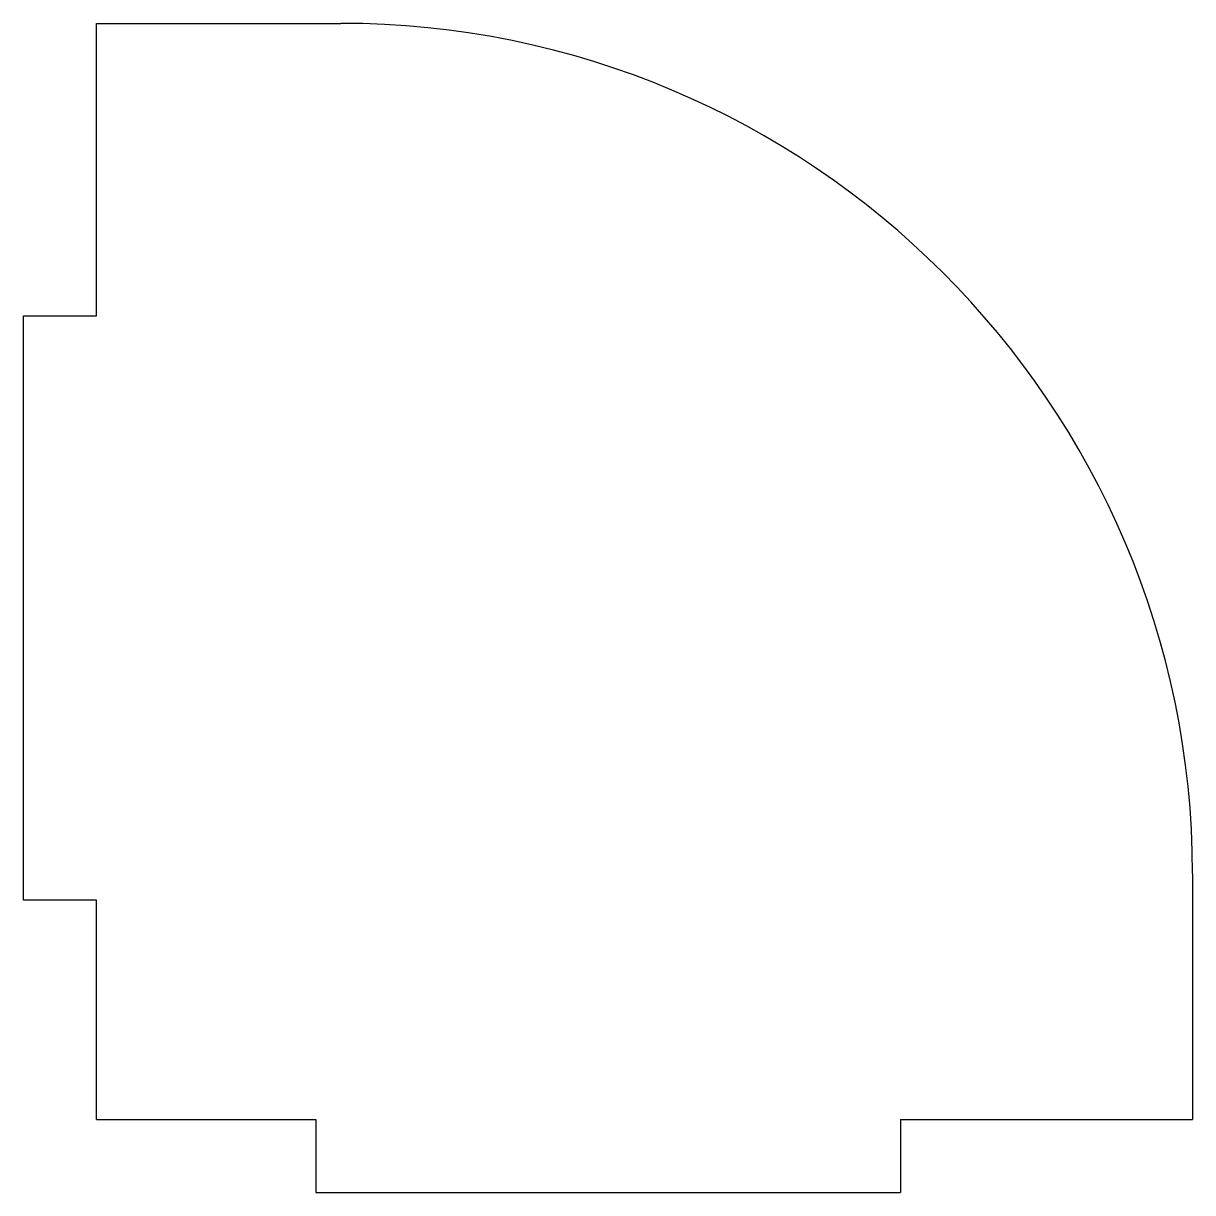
# Model space of a CAD drawing. Extents: x 2.03 to 4.03, y 0 to 2.
import ezdxf

# ---------------------------------------------------------------- set-up
doc = ezdxf.new("R2010")
doc.units = 0
doc.header["$MEASUREMENT"] = 0
doc.layers.add('VISIBLE', color=7, linetype='CONTINUOUS')

msp = doc.modelspace()

# ---------------------------------------------------------------- linework, layer by layer
at = {"layer": 'VISIBLE'}
for p, q in [((2.1511, 2, -0.1163), (2.5691, 2, -0.1163)), ((2.1511, 1.5, -0.1163), (2.1511, 2, -0.1163)), ((2.0261, 1.5, -0.1163), (2.1511, 1.5, -0.1163)), ((2.0261, 0.5, -0.1163), (2.0261, 1.5, -0.1163)), ((4.0261, 0.546, -0.1163), (4.0261, 0.125, -0.1163)), ((2.1511, 0.5, -0.1163), (2.0261, 0.5, -0.1163)), ((2.1511, 0.125, -0.1163), (2.1511, 0.5, -0.1163)), ((2.1511, 0.125, -0.1163), (2.5261, 0.125, -0.1163)), ((2.5261, 0.125, -0.1163), (2.5261, 0, -0.1163)), ((3.5261, 0.125, -0.1163), (3.5261, 0, -0.1163)), ((3.5261, 0.125, -0.1163), (4.0261, 0.125, -0.1163)), ((2.5261, 0, -0.1163), (3.5261, 0, -0.1163))]:
    msp.add_line(p, q, dxfattribs=at)
msp.add_arc((2.5691, 0.543, -0.1163), 1.457, 0.1179, 90, dxfattribs=at)

doc.saveas('drawing.dxf')
